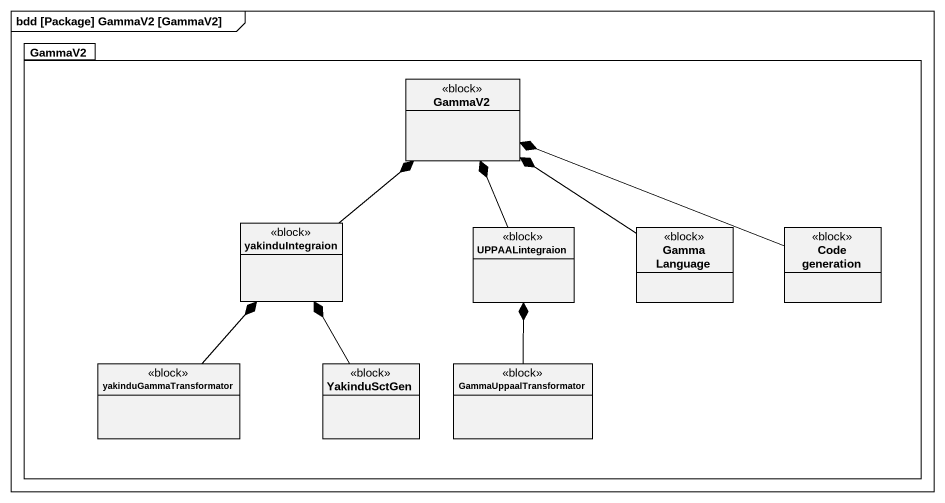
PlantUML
@startuml
mainframe bdd [Package] GammaV2 [GammaV2]
hide circle
hide empty members
package GammaV2 {
  class "GammaV2" as GammaV2_2 <<block>>
  class yakinduIntegraion <<block>>
  class UPPAALintegraion <<block>>
  class "Gamma Language" as Gamma_Language <<block>>
  class "Code generation" as Code_generation <<block>>
  class yakinduGammaTransformator <<block>>
  class YakinduSctGen <<block>>
  class GammaUppaalTransformator <<block>>
}
yakinduIntegraion -up-* GammaV2_2
UPPAALintegraion -up-* GammaV2_2
Gamma_Language -up-* GammaV2_2
Code_generation -left-* GammaV2_2
yakinduGammaTransformator -up-* yakinduIntegraion
YakinduSctGen -up-* yakinduIntegraion
GammaUppaalTransformator -up-* UPPAALintegraion
@enduml
